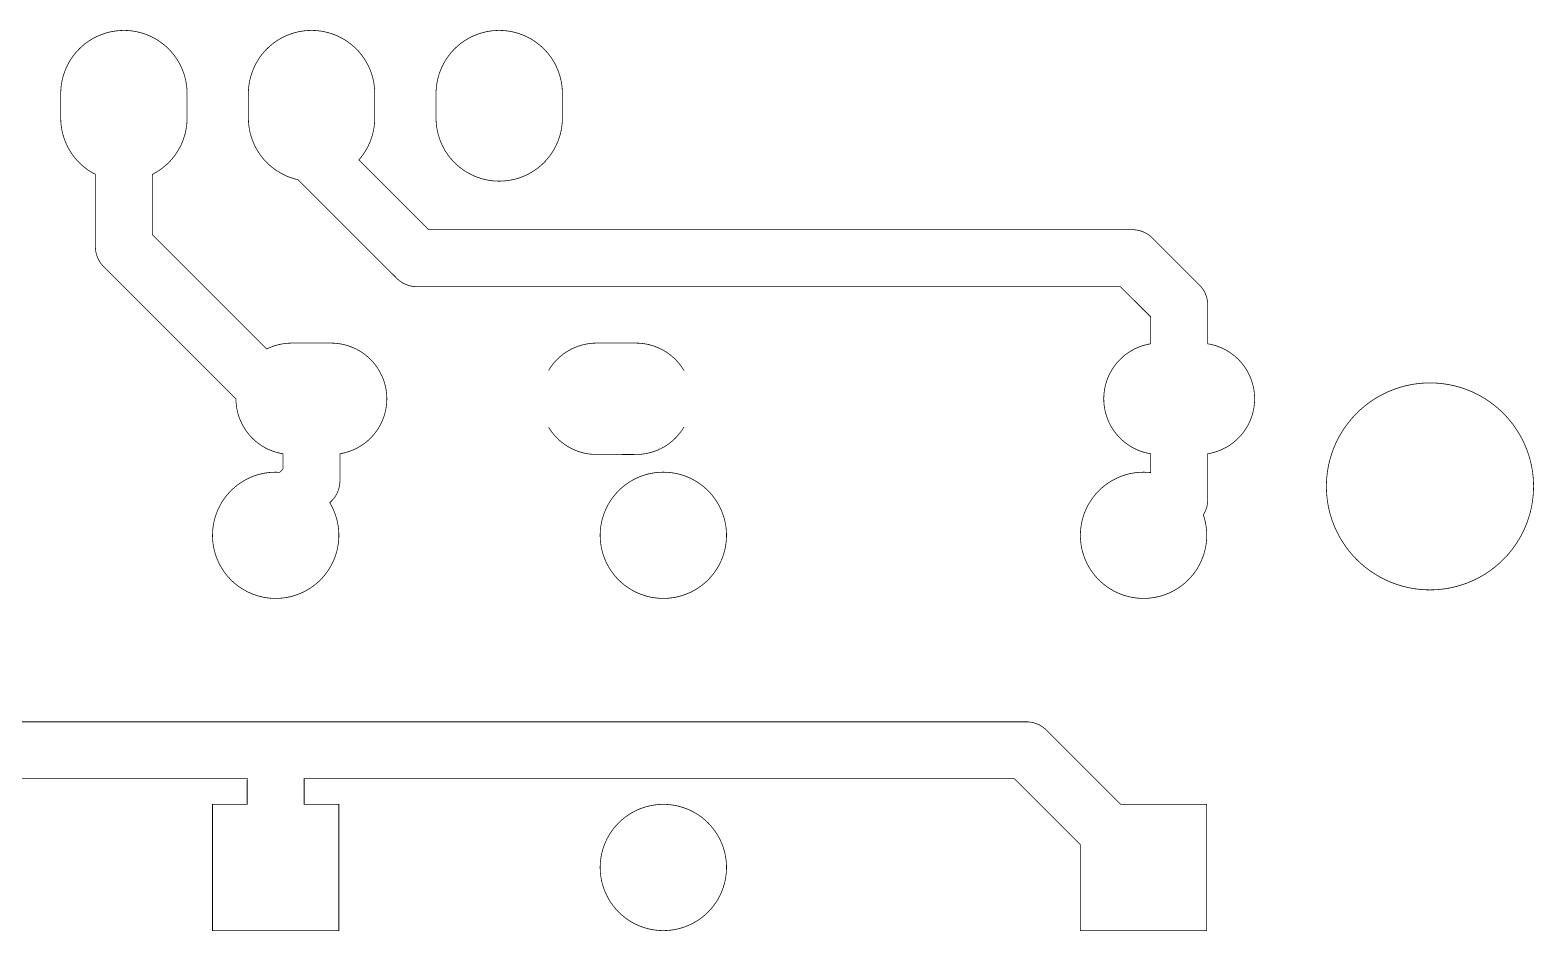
# Model space of a CAD drawing. Extents: x 0.1 to 55.3, y 1.4 to 42.4.
# Drawn here: x 34.93 to 55.28, y 1.36 to 13.57 of the extents above; entities that cross this region are included whole.
import ezdxf

# ---------------------------------------------------------------- set-up
doc = ezdxf.new("R2010")
doc.units = 0
doc.layers.add('Edge_Top', color=20, linetype='CONTINUOUS')

msp = doc.modelspace()

# ---------------------------------------------------------------- linework, layer by layer
at = {"layer": 'Edge_Top', "linetype": 'CONTINUOUS', "const_width": 0.01}
for points in [[(35.3413, 12.7068), (35.3419, 12.7411), (35.3439, 12.7744), (35.3472, 12.8076), (35.3517, 12.8406), (35.3576, 12.8734), (35.3647, 12.906), (35.3731, 12.9382), (35.3827, 12.9701), (35.3936, 13.0017), (35.4057, 13.0327), (35.4189, 13.0633), (35.4334, 13.0933), (35.449, 13.1227), (35.4658, 13.1516), (35.4837, 13.1797), (35.5026, 13.2071), (35.5226, 13.2338), (35.5437, 13.2596), (35.5657, 13.2846), (35.5887, 13.3088), (35.6126, 13.332), (35.6374, 13.3543), (35.663, 13.3756), (35.6895, 13.3958), (35.7167, 13.4151), (35.7447, 13.4332), (35.7733, 13.4503), (35.8026, 13.4662), (35.8325, 13.481), (35.8629, 13.4945), (35.8939, 13.5069), (35.9253, 13.5181), (35.9571, 13.5281), (35.9893, 13.5368), (36.0217, 13.5442), (36.0545, 13.5504), (36.0875, 13.5552), (36.1206, 13.5588), (36.1539, 13.5611), (36.1872, 13.5622), (36.2205, 13.5619), (36.2538, 13.5603), (36.287, 13.5574), (36.3201, 13.5532), (36.353, 13.5477), (36.3856, 13.541), (36.4179, 13.533), (36.45, 13.5237), (36.4816, 13.5132), (36.5128, 13.5015), (36.5435, 13.4885), (36.5737, 13.4744), (36.6033, 13.4591), (36.6323, 13.4427), (36.6606, 13.4251), (36.6883, 13.4065), (36.7152, 13.3867), (36.7412, 13.366), (36.7665, 13.3443), (36.7909, 13.3216), (36.8144, 13.2979), (36.837, 13.2734), (36.8585, 13.248), (36.8791, 13.2217), (36.8986, 13.1947), (36.9171, 13.167), (36.9345, 13.1385), (36.9507, 13.1094), (36.9658, 13.0797), (36.9798, 13.0495), (36.9925, 13.0187), (37.0041, 12.9874), (37.0144, 12.9557), (37.0234, 12.9236), (37.0312, 12.8912), (37.0378, 12.8585), (37.043, 12.8256), (37.047, 12.7925), (37.0497, 12.7593), (37.0511, 12.726), (37.0513, 12.6605), (37.0511, 12.3752), (37.0512, 12.3685), (37.0503, 12.3352), (37.0481, 12.302), (37.0446, 12.2688), (37.0398, 12.2358), (37.0338, 12.2031), (37.0264, 12.1705), (37.0178, 12.1383), (37.0079, 12.1065), (36.9969, 12.0751), (36.9846, 12.0441), (36.971, 12.0136), (36.9564, 11.9837), (36.9405, 11.9544), (36.9236, 11.9257), (36.9055, 11.8977), (36.8863, 11.8704), (36.8661, 11.8439), (36.8449, 11.8182), (36.8227, 11.7933), (36.7996, 11.7693), (36.7755, 11.7463), (36.7505, 11.7242), (36.7247, 11.7031), (36.6981, 11.683), (36.6708, 11.664), (36.6427, 11.646), (36.6139, 11.6292), (36.5821, 11.6122), (36.5823, 11.5412), (36.5823, 10.7932), (38.1293, 9.2462), (38.1618, 9.2615), (38.1925, 9.2743), (38.2238, 9.2858), (38.2556, 9.2958), (38.2878, 9.3045), (38.3204, 9.3117), (38.3532, 9.3175), (38.3862, 9.3218), (38.4194, 9.3246), (38.4527, 9.326), (38.5873, 9.3261), (39.0007, 9.3259), (39.0061, 9.3261), (39.0395, 9.3251), (39.0727, 9.3227), (39.1058, 9.3188), (39.1387, 9.3134), (39.1713, 9.3066), (39.2036, 9.2983), (39.2355, 9.2887), (39.2669, 9.2776), (39.2979, 9.2651), (39.3282, 9.2513), (39.3579, 9.2362), (39.3869, 9.2198), (39.4151, 9.2021), (39.4426, 9.1831), (39.4692, 9.163), (39.4948, 9.1418), (39.5195, 9.1194), (39.5432, 9.0959), (39.5658, 9.0714), (39.5873, 9.046), (39.6077, 9.0196), (39.6269, 8.9924), (39.6449, 8.9643), (39.6616, 8.9354), (39.677, 8.9059), (39.6911, 8.8757), (39.7038, 8.8449), (39.7152, 8.8136), (39.7252, 8.7818), (39.7338, 8.7496), (39.7409, 8.717), (39.7466, 8.6842), (39.7508, 8.6511), (39.7536, 8.6179), (39.7549, 8.5846), (39.7547, 8.5518), (39.7531, 8.5185), (39.75, 8.4854), (39.7455, 8.4523), (39.7395, 8.4196), (39.732, 8.3871), (39.7231, 8.3549), (39.7129, 8.3232), (39.7012, 8.292), (39.6881, 8.2613), (39.6737, 8.2313), (39.658, 8.2019), (39.6411, 8.1732), (39.6228, 8.1453), (39.6034, 8.1182), (39.5827, 8.0921), (39.561, 8.0668), (39.5381, 8.0426), (39.5142, 8.0193), (39.4893, 7.9972), (39.4634, 7.9762), (39.4367, 7.9563), (39.4091, 7.9376), (39.3806, 7.9202), (39.3515, 7.9041), (39.3216, 7.8892), (39.2912, 7.8757), (39.2601, 7.8636), (39.2286, 7.8528), (39.1966, 7.8434), (39.1642, 7.8355), (39.1316, 7.829), (39.1198, 7.827), (39.12, 7.7918), (39.1198, 7.4474), (39.1186, 7.4274), (39.1163, 7.4075), (39.1131, 7.3878), (39.1088, 7.3683), (39.1035, 7.349), (39.0972, 7.33), (39.0899, 7.3114), (39.0817, 7.2931), (39.0726, 7.2753), (39.0625, 7.2581), (39.0516, 7.2413), (39.0398, 7.2252), (39.0272, 7.2096), (39.0138, 7.1948), (38.9955, 7.1768), (38.9975, 7.1783), (38.9829, 7.1637), (38.9987, 7.1365), (39.0143, 7.107), (39.0287, 7.0769), (39.0419, 7.0463), (39.0539, 7.0152), (39.0647, 6.9837), (39.0743, 6.9518), (39.0826, 6.9195), (39.0896, 6.8869), (39.0954, 6.8541), (39.0999, 6.8211), (39.1031, 6.7879), (39.105, 6.7546), (39.1056, 6.7225), (39.105, 6.6892), (39.103, 6.6559), (39.0998, 6.6227), (39.0952, 6.5897), (39.0894, 6.5569), (39.0823, 6.5243), (39.074, 6.4921), (39.0644, 6.4601), (39.0535, 6.4286), (39.0414, 6.3975), (39.0282, 6.367), (39.0137, 6.3369), (38.9981, 6.3075), (38.9814, 6.2787), (38.9635, 6.2505), (38.9446, 6.2231), (38.9246, 6.1964), (38.9036, 6.1705), (38.8816, 6.1455), (38.8586, 6.1214), (38.8347, 6.0981), (38.8099, 6.0758), (38.7843, 6.0545), (38.7579, 6.0342), (38.7306, 6.015), (38.7027, 5.9968), (38.6741, 5.9797), (38.6448, 5.9638), (38.6149, 5.949), (38.5845, 5.9354), (38.5536, 5.923), (38.5222, 5.9118), (38.4904, 5.9018), (38.4582, 5.8931), (38.4257, 5.8856), (38.393, 5.8794), (38.36, 5.8745), (38.3269, 5.8709), (38.2936, 5.8686), (38.2603, 5.8676), (38.227, 5.8678), (38.1937, 5.8694), (38.1605, 5.8723), (38.1274, 5.8764), (38.0945, 5.8819), (38.0619, 5.8886), (38.0295, 5.8966), (37.9975, 5.9058), (37.9658, 5.9163), (37.9346, 5.928), (37.9039, 5.9409), (37.8737, 5.955), (37.8441, 5.9703), (37.8151, 5.9867), (37.7867, 6.0043), (37.7591, 6.0229), (37.7322, 6.0426), (37.7061, 6.0633), (37.6808, 6.085), (37.6564, 6.1077), (37.6329, 6.1314), (37.6103, 6.1559), (37.5887, 6.1813), (37.5681, 6.2075), (37.5486, 6.2345), (37.5301, 6.2622), (37.5127, 6.2906), (37.4964, 6.3197), (37.4813, 6.3494), (37.4673, 6.3797), (37.4546, 6.4105), (37.443, 6.4417), (37.4327, 6.4734), (37.4236, 6.5055), (37.4158, 6.5379), (37.4092, 6.5706), (37.4039, 6.6035), (37.3999, 6.6366), (37.3972, 6.6698), (37.3958, 6.7031), (37.3957, 6.7364), (37.3969, 6.7697), (37.3994, 6.803), (37.4032, 6.8361), (37.4083, 6.869), (37.4146, 6.9018), (37.4222, 6.9342), (37.4311, 6.9663), (37.4412, 6.9981), (37.4526, 7.0294), (37.4652, 7.0603), (37.4789, 7.0907), (37.4939, 7.1205), (37.5099, 7.1496), (37.5272, 7.1782), (37.5455, 7.206), (37.5649, 7.2332), (37.5853, 7.2595), (37.6067, 7.285), (37.6291, 7.3097), (37.6525, 7.3335), (37.6768, 7.3563), (37.7019, 7.3782), (37.7279, 7.3991), (37.7546, 7.419), (37.7822, 7.4378), (37.8104, 7.4555), (37.8393, 7.4721), (37.8688, 7.4875), (37.8989, 7.5018), (37.9296, 7.5149), (37.9607, 7.5269), (37.9923, 7.5375), (38.0242, 7.547), (38.0565, 7.5552), (38.0891, 7.5621), (38.122, 7.5678), (38.155, 7.5721), (38.1882, 7.5752), (38.2215, 7.577), (38.2548, 7.5775), (38.2882, 7.5767), (38.3038, 7.5758), (38.3168, 7.5894), (38.348, 7.6207), (38.348, 7.8272), (38.3263, 7.8308), (38.2937, 7.8378), (38.2615, 7.8462), (38.2296, 7.856), (38.1982, 7.8672), (38.1673, 7.8797), (38.1371, 7.8937), (38.1074, 7.9089), (38.0785, 7.9255), (38.0503, 7.9433), (38.023, 7.9623), (37.9965, 7.9825), (37.9709, 8.0039), (37.9463, 8.0264), (37.9227, 8.0499), (37.9002, 8.0745), (37.8788, 8.1), (37.8585, 8.1265), (37.8394, 8.1538), (37.8216, 8.182), (37.805, 8.2109), (37.7897, 8.2405), (37.7757, 8.2708), (37.7631, 8.3016), (37.7518, 8.333), (37.742, 8.3648), (37.7335, 8.3971), (37.7265, 8.4297), (37.721, 8.4625), (37.7169, 8.4956), (37.7142, 8.5288), (37.7131, 8.5621), (37.713, 8.5711), (37.7021, 8.5817), (35.9141, 10.37), (35.9008, 10.385), (35.8883, 10.4006), (35.8767, 10.4169), (35.8659, 10.4337), (35.856, 10.4511), (35.847, 10.469), (35.839, 10.4873), (35.8319, 10.506), (35.8258, 10.525), (35.8207, 10.5443), (35.8166, 10.5639), (35.8135, 10.5837), (35.8114, 10.6036), (35.8104, 10.6235), (35.8106, 10.6492), (35.8103, 10.6467), (35.8103, 11.6123), (35.7839, 11.6262), (35.755, 11.6429), (35.7268, 11.6606), (35.6993, 11.6795), (35.6726, 11.6993), (35.6466, 11.7203), (35.6215, 11.7422), (35.5973, 11.7651), (35.574, 11.7889), (35.5516, 11.8136), (35.5302, 11.8391), (35.5098, 11.8655), (35.4905, 11.8927), (35.4722, 11.9205), (35.455, 11.9491), (35.439, 11.9783), (35.4241, 12.0081), (35.4104, 12.0385), (35.3978, 12.0694), (35.3865, 12.1008), (35.3764, 12.1325), (35.3676, 12.1647), (35.36, 12.1971), (35.3537, 12.2298), (35.3487, 12.2628), (35.345, 12.2959), (35.3425, 12.3292), (35.3414, 12.3625), (35.3413, 12.6952), (35.3415, 12.7072), (35.3413, 12.7068)], [(37.8813, 12.7068), (37.8819, 12.7411), (37.8839, 12.7744), (37.8872, 12.8076), (37.8917, 12.8406), (37.8976, 12.8734), (37.9047, 12.906), (37.9131, 12.9382), (37.9227, 12.9701), (37.9336, 13.0017), (37.9457, 13.0327), (37.9589, 13.0633), (37.9734, 13.0933), (37.989, 13.1227), (38.0058, 13.1516), (38.0237, 13.1797), (38.0426, 13.2071), (38.0626, 13.2338), (38.0837, 13.2596), (38.1057, 13.2846), (38.1287, 13.3088), (38.1526, 13.332), (38.1774, 13.3543), (38.203, 13.3756), (38.2295, 13.3958), (38.2567, 13.4151), (38.2847, 13.4332), (38.3133, 13.4503), (38.3426, 13.4662), (38.3725, 13.481), (38.4029, 13.4945), (38.4339, 13.5069), (38.4653, 13.5181), (38.4971, 13.5281), (38.5293, 13.5368), (38.5617, 13.5442), (38.5945, 13.5504), (38.6275, 13.5552), (38.6606, 13.5588), (38.6939, 13.5611), (38.7272, 13.5622), (38.7605, 13.5619), (38.7938, 13.5603), (38.827, 13.5574), (38.8601, 13.5532), (38.893, 13.5477), (38.9256, 13.541), (38.9579, 13.533), (38.99, 13.5237), (39.0216, 13.5132), (39.0528, 13.5015), (39.0835, 13.4885), (39.1137, 13.4744), (39.1433, 13.4591), (39.1723, 13.4427), (39.2006, 13.4251), (39.2283, 13.4065), (39.2552, 13.3867), (39.2812, 13.366), (39.3065, 13.3443), (39.3309, 13.3216), (39.3544, 13.2979), (39.377, 13.2734), (39.3985, 13.248), (39.4191, 13.2217), (39.4386, 13.1947), (39.4571, 13.167), (39.4745, 13.1385), (39.4907, 13.1094), (39.5058, 13.0797), (39.5198, 13.0495), (39.5325, 13.0187), (39.5441, 12.9874), (39.5544, 12.9557), (39.5634, 12.9236), (39.5712, 12.8912), (39.5778, 12.8585), (39.583, 12.8256), (39.587, 12.7925), (39.5897, 12.7593), (39.5911, 12.726), (39.5913, 12.6605), (39.5911, 12.3752), (39.5912, 12.3685), (39.5903, 12.3352), (39.5881, 12.302), (39.5846, 12.2688), (39.5798, 12.2358), (39.5738, 12.2031), (39.5664, 12.1705), (39.5578, 12.1383), (39.5479, 12.1065), (39.5369, 12.0751), (39.5246, 12.0441), (39.511, 12.0136), (39.4964, 11.9837), (39.4805, 11.9544), (39.4636, 11.9257), (39.4455, 11.8977), (39.4263, 11.8704), (39.4061, 11.8439), (39.3849, 11.8182), (39.3763, 11.8083), (39.3769, 11.8082), (40.3226, 10.8626), (49.8587, 10.8624), (49.8786, 10.8612), (49.8985, 10.859), (49.9182, 10.8557), (49.9378, 10.8514), (49.957, 10.8461), (49.976, 10.8398), (49.9947, 10.8326), (50.0129, 10.8244), (50.0307, 10.8152), (50.048, 10.8052), (50.0647, 10.7942), (50.0809, 10.7824), (50.0964, 10.7698), (50.1112, 10.7564), (50.1292, 10.7382), (50.1277, 10.7401), (50.7625, 10.1051), (50.7757, 10.0901), (50.7882, 10.0744), (50.7998, 10.0582), (50.8106, 10.0413), (50.8205, 10.024), (50.8295, 10.0061), (50.8376, 9.9878), (50.8446, 9.9691), (50.8507, 9.9501), (50.8559, 9.9307), (50.86, 9.9112), (50.8631, 9.8914), (50.8651, 9.8715), (50.8661, 9.8515), (50.8659, 9.8259), (50.8663, 9.8284), (50.8663, 9.3165), (50.8915, 9.3122), (50.9241, 9.305), (50.9563, 9.2965), (50.9881, 9.2866), (51.0194, 9.2752), (51.0502, 9.2625), (51.0805, 9.2484), (51.11, 9.233), (51.1389, 9.2163), (51.167, 9.1984), (51.1942, 9.1792), (51.2206, 9.1589), (51.2461, 9.1374), (51.2706, 9.1148), (51.2941, 9.0911), (51.3165, 9.0664), (51.3378, 9.0408), (51.3579, 9.0142), (51.3769, 8.9868), (51.3946, 8.9586), (51.411, 8.9296), (51.4262, 8.8999), (51.44, 8.8696), (51.4525, 8.8387), (51.4636, 8.8072), (51.4733, 8.7754), (51.4816, 8.7431), (51.4884, 8.7104), (51.4938, 8.6776), (51.4978, 8.6445), (51.5002, 8.6112), (51.5012, 8.5779), (51.5008, 8.5452), (51.4989, 8.5119), (51.4955, 8.4787), (51.4907, 8.4458), (51.4844, 8.413), (51.4766, 8.3806), (51.4675, 8.3486), (51.4569, 8.317), (51.4449, 8.2858), (51.4316, 8.2553), (51.417, 8.2253), (51.401, 8.1961), (51.3838, 8.1676), (51.3653, 8.1398), (51.3456, 8.1129), (51.3248, 8.0869), (51.3028, 8.0619), (51.2797, 8.0378), (51.2556, 8.0148), (51.2305, 7.9929), (51.2044, 7.9721), (51.1775, 7.9525), (51.1497, 7.9341), (51.1211, 7.9169), (51.0918, 7.901), (51.0619, 7.8864), (51.0313, 7.8732), (51.0001, 7.8613), (50.9685, 7.8508), (50.9364, 7.8417), (50.904, 7.8341), (50.8712, 7.8278), (50.8661, 7.827), (50.8663, 7.7918), (50.866, 7.1917), (50.8648, 7.1717), (50.8626, 7.1518), (50.8593, 7.1321), (50.855, 7.1126), (50.8497, 7.0933), (50.8435, 7.0743), (50.8362, 7.0557), (50.828, 7.0374), (50.8189, 7.0196), (50.8067, 6.999), (50.8139, 6.9774), (50.8232, 6.9454), (50.8313, 6.913), (50.8381, 6.8804), (50.8436, 6.8475), (50.8478, 6.8144), (50.8507, 6.7812), (50.8524, 6.748), (50.8527, 6.7158), (50.8518, 6.6825), (50.8496, 6.6493), (50.8461, 6.6161), (50.8413, 6.5831), (50.8353, 6.5504), (50.8279, 6.5178), (50.8193, 6.4856), (50.8094, 6.4538), (50.7984, 6.4224), (50.7861, 6.3914), (50.7725, 6.3609), (50.7579, 6.331), (50.742, 6.3017), (50.7251, 6.273), (50.707, 6.245), (50.6878, 6.2177), (50.6676, 6.1912), (50.6464, 6.1655), (50.6242, 6.1406), (50.6011, 6.1166), (50.577, 6.0936), (50.552, 6.0715), (50.5262, 6.0504), (50.4996, 6.0303), (50.4723, 6.0113), (50.4442, 5.9933), (50.4154, 5.9765), (50.386, 5.9607), (50.3561, 5.9462), (50.3255, 5.9328), (50.2945, 5.9206), (50.263, 5.9097), (50.2311, 5.9), (50.1989, 5.8915), (50.1664, 5.8843), (50.1336, 5.8784), (50.1005, 5.8737), (50.0674, 5.8703), (50.0341, 5.8683), (50.0008, 5.8675), (49.9675, 5.868), (49.9342, 5.8699), (49.901, 5.873), (49.868, 5.8774), (49.8351, 5.8831), (49.8025, 5.8901), (49.7702, 5.8983), (49.7383, 5.9078), (49.7067, 5.9186), (49.6756, 5.9305), (49.645, 5.9437), (49.6149, 5.958), (49.5854, 5.9735), (49.5565, 5.9902), (49.5283, 6.0079), (49.5008, 6.0268), (49.4741, 6.0466), (49.4481, 6.0676), (49.423, 6.0895), (49.3988, 6.1124), (49.3755, 6.1362), (49.3531, 6.1609), (49.3317, 6.1864), (49.3113, 6.2128), (49.292, 6.24), (49.2737, 6.2678), (49.2565, 6.2964), (49.2405, 6.3256), (49.2256, 6.3554), (49.2119, 6.3858), (49.1993, 6.4167), (49.188, 6.4481), (49.1779, 6.4798), (49.1691, 6.512), (49.1615, 6.5444), (49.1552, 6.5771), (49.1502, 6.6101), (49.1465, 6.6432), (49.144, 6.6765), (49.1429, 6.7098), (49.143, 6.7431), (49.1445, 6.7764), (49.1472, 6.8096), (49.1513, 6.8427), (49.1566, 6.8756), (49.1632, 6.9083), (49.1711, 6.9407), (49.1802, 6.9727), (49.1906, 7.0044), (49.2022, 7.0356), (49.215, 7.0664), (49.229, 7.0967), (49.2442, 7.1263), (49.2605, 7.1554), (49.2779, 7.1838), (49.2964, 7.2115), (49.316, 7.2385), (49.3366, 7.2647), (49.3583, 7.29), (49.3809, 7.3145), (49.4044, 7.3381), (49.4289, 7.3608), (49.4542, 7.3825), (49.4803, 7.4031), (49.5072, 7.4228), (49.5349, 7.4414), (49.5633, 7.4589), (49.5923, 7.4753), (49.622, 7.4905), (49.6522, 7.5045), (49.6829, 7.5174), (49.7142, 7.5291), (49.7458, 7.5395), (49.7778, 7.5487), (49.8102, 7.5567), (49.8429, 7.5634), (49.8758, 7.5687), (49.9088, 7.5729), (49.942, 7.5757), (49.9753, 7.5772), (50.0087, 7.5774), (50.042, 7.5764), (50.0752, 7.574), (50.0945, 7.572), (50.0943, 7.605), (50.0943, 7.8269), (50.0595, 7.8334), (50.027, 7.841), (49.9949, 7.8499), (49.9633, 7.8603), (49.9321, 7.872), (49.9014, 7.8851), (49.8714, 7.8996), (49.842, 7.9154), (49.8134, 7.9324), (49.7855, 7.9507), (49.7585, 7.9703), (49.7324, 7.9909), (49.7072, 8.0128), (49.683, 8.0357), (49.6598, 8.0596), (49.6377, 8.0846), (49.6168, 8.1105), (49.597, 8.1373), (49.5784, 8.165), (49.561, 8.1935), (49.545, 8.2227), (49.5302, 8.2525), (49.5167, 8.283), (49.5047, 8.3141), (49.494, 8.3457), (49.4847, 8.3777), (49.4768, 8.4101), (49.4704, 8.4428), (49.4654, 8.4757), (49.4619, 8.5089), (49.4599, 8.5421), (49.4593, 8.5755), (49.4602, 8.6088), (49.4625, 8.642), (49.4664, 8.6751), (49.4717, 8.708), (49.4784, 8.7407), (49.4866, 8.773), (49.4962, 8.8049), (49.5072, 8.8364), (49.5196, 8.8673), (49.5333, 8.8977), (49.5483, 8.9274), (49.5647, 8.9565), (49.5823, 8.9848), (49.6012, 9.0122), (49.6212, 9.0389), (49.6425, 9.0646), (49.6648, 9.0893), (49.6882, 9.1131), (49.7126, 9.1357), (49.738, 9.1573), (49.7643, 9.1778), (49.7915, 9.197), (49.8196, 9.2151), (49.8484, 9.2318), (49.8779, 9.2473), (49.908, 9.2615), (49.9388, 9.2743), (49.9701, 9.2858), (50.0019, 9.2958), (50.0341, 9.3045), (50.0666, 9.3117), (50.0947, 9.3167), (50.0943, 9.3183), (50.0942, 9.6819), (49.6853, 10.0906), (40.1493, 10.0909), (40.1293, 10.0921), (40.1094, 10.0943), (40.0897, 10.0976), (40.0702, 10.1019), (40.0509, 10.1072), (40.0319, 10.1134), (40.0133, 10.1207), (39.995, 10.1289), (39.9772, 10.138), (39.96, 10.1481), (39.9432, 10.159), (39.9271, 10.1708), (39.9115, 10.1834), (39.8967, 10.1968), (39.8787, 10.2151), (39.8802, 10.2131), (38.5534, 11.54), (38.5216, 11.5476), (38.4895, 11.5566), (38.4578, 11.5668), (38.4265, 11.5783), (38.3957, 11.591), (38.3654, 11.6048), (38.3356, 11.6199), (38.3065, 11.6361), (38.278, 11.6534), (38.2502, 11.6718), (38.2232, 11.6913), (38.1969, 11.7118), (38.1715, 11.7333), (38.1469, 11.7558), (38.1232, 11.7793), (38.1004, 11.8036), (38.0786, 11.8288), (38.0578, 11.8549), (38.0381, 11.8817), (38.0194, 11.9093), (38.0017, 11.9376), (37.9852, 11.9666), (37.9699, 11.9961), (37.9557, 12.0263), (37.9427, 12.057), (37.9309, 12.0882), (37.9203, 12.1198), (37.911, 12.1518), (37.9029, 12.1841), (37.8961, 12.2167), (37.8905, 12.2496), (37.8863, 12.2827), (37.8833, 12.3159), (37.8817, 12.3491), (37.8813, 12.3819), (37.8815, 12.7072), (37.8813, 12.7068)], [(40.4213, 12.7068), (40.4219, 12.7411), (40.4239, 12.7744), (40.4272, 12.8076), (40.4317, 12.8406), (40.4376, 12.8734), (40.4447, 12.906), (40.4531, 12.9382), (40.4627, 12.9701), (40.4736, 13.0017), (40.4857, 13.0327), (40.4989, 13.0633), (40.5134, 13.0933), (40.529, 13.1227), (40.5458, 13.1516), (40.5637, 13.1797), (40.5826, 13.2071), (40.6026, 13.2338), (40.6237, 13.2596), (40.6457, 13.2846), (40.6687, 13.3088), (40.6926, 13.332), (40.7174, 13.3543), (40.743, 13.3756), (40.7695, 13.3958), (40.7967, 13.4151), (40.8247, 13.4332), (40.8533, 13.4503), (40.8826, 13.4662), (40.9125, 13.481), (40.9429, 13.4945), (40.9739, 13.5069), (41.0053, 13.5181), (41.0371, 13.5281), (41.0693, 13.5368), (41.1017, 13.5442), (41.1345, 13.5504), (41.1675, 13.5552), (41.2006, 13.5588), (41.2339, 13.5611), (41.2672, 13.5622), (41.3005, 13.5619), (41.3338, 13.5603), (41.367, 13.5574), (41.4001, 13.5532), (41.433, 13.5477), (41.4656, 13.541), (41.4979, 13.533), (41.53, 13.5237), (41.5616, 13.5132), (41.5928, 13.5015), (41.6235, 13.4885), (41.6537, 13.4744), (41.6833, 13.4591), (41.7123, 13.4427), (41.7406, 13.4251), (41.7683, 13.4065), (41.7952, 13.3867), (41.8212, 13.366), (41.8465, 13.3443), (41.8709, 13.3216), (41.8944, 13.2979), (41.917, 13.2734), (41.9385, 13.248), (41.9591, 13.2217), (41.9786, 13.1947), (41.9971, 13.167), (42.0145, 13.1385), (42.0307, 13.1094), (42.0458, 13.0797), (42.0598, 13.0495), (42.0725, 13.0187), (42.0841, 12.9874), (42.0944, 12.9557), (42.1034, 12.9236), (42.1112, 12.8912), (42.1178, 12.8585), (42.123, 12.8256), (42.127, 12.7925), (42.1297, 12.7593), (42.1311, 12.726), (42.1313, 12.6605), (42.1311, 12.3752), (42.1312, 12.3685), (42.1303, 12.3352), (42.1281, 12.302), (42.1246, 12.2688), (42.1198, 12.2358), (42.1138, 12.2031), (42.1064, 12.1705), (42.0978, 12.1383), (42.0879, 12.1065), (42.0769, 12.0751), (42.0646, 12.0441), (42.051, 12.0136), (42.0364, 11.9837), (42.0205, 11.9544), (42.0036, 11.9257), (41.9855, 11.8977), (41.9663, 11.8704), (41.9461, 11.8439), (41.9249, 11.8182), (41.9027, 11.7933), (41.8796, 11.7693), (41.8555, 11.7463), (41.8305, 11.7242), (41.8047, 11.7031), (41.7781, 11.683), (41.7508, 11.664), (41.7227, 11.646), (41.6939, 11.6292), (41.6645, 11.6134), (41.6346, 11.5989), (41.604, 11.5855), (41.573, 11.5733), (41.5415, 11.5624), (41.5096, 11.5527), (41.4774, 11.5442), (41.4449, 11.537), (41.4121, 11.5311), (41.379, 11.5264), (41.3459, 11.523), (41.3126, 11.521), (41.2793, 11.5202), (41.246, 11.5207), (41.2127, 11.5226), (41.1795, 11.5257), (41.1465, 11.5301), (41.1136, 11.5358), (41.081, 11.5428), (41.0487, 11.551), (41.0168, 11.5605), (40.9852, 11.5713), (40.9541, 11.5832), (40.9235, 11.5964), (40.8934, 11.6107), (40.8639, 11.6262), (40.835, 11.6429), (40.8068, 11.6606), (40.7793, 11.6795), (40.7526, 11.6993), (40.7266, 11.7203), (40.7015, 11.7422), (40.6773, 11.7651), (40.654, 11.7889), (40.6316, 11.8136), (40.6102, 11.8391), (40.5898, 11.8655), (40.5705, 11.8927), (40.5522, 11.9205), (40.535, 11.9491), (40.519, 11.9783), (40.5041, 12.0081), (40.4904, 12.0385), (40.4778, 12.0694), (40.4665, 12.1008), (40.4564, 12.1325), (40.4476, 12.1647), (40.44, 12.1971), (40.4337, 12.2298), (40.4287, 12.2628), (40.425, 12.2959), (40.4225, 12.3292), (40.4214, 12.3625), (40.4213, 12.6952), (40.4215, 12.7072), (40.4213, 12.7068)], [(49.8294, 10.8623), (49.8492, 10.8626), (49.8692, 10.8619), (49.8891, 10.8601), (49.9089, 10.8574), (49.9285, 10.8536), (49.9479, 10.8487), (49.9671, 10.8429), (49.9859, 10.8361), (50.0043, 10.8284), (50.0223, 10.8197), (50.0398, 10.81), (50.0568, 10.7995), (50.0733, 10.7881), (50.0891, 10.7759), (50.1043, 10.7629), (50.123, 10.7449), (50.1277, 10.7401)], [(35.9348, 10.3494), (35.9206, 10.3632), (35.907, 10.3778), (35.8941, 10.3931), (35.8821, 10.4091), (35.8709, 10.4257), (35.8606, 10.4428), (35.8512, 10.4604), (35.8427, 10.4785), (35.8351, 10.4971), (35.8286, 10.5159), (35.823, 10.5351), (35.8184, 10.5546), (35.8148, 10.5743), (35.8123, 10.5941), (35.8108, 10.6141), (35.8103, 10.64), (35.8103, 10.6467)], [(40.1785, 10.091), (40.1588, 10.0907), (40.1388, 10.0914), (40.1189, 10.0931), (40.099, 10.0959), (40.0794, 10.0997), (40.06, 10.1045), (40.0409, 10.1103), (40.0221, 10.1171), (40.0036, 10.1249), (39.9856, 10.1336), (39.9681, 10.1432), (39.9511, 10.1537), (39.9347, 10.1651), (39.9188, 10.1773), (39.9037, 10.1904), (39.8849, 10.2084), (39.8802, 10.2131)], [(50.7417, 10.1257), (50.7559, 10.1119), (50.7695, 10.0973), (50.7824, 10.0819), (50.7944, 10.066), (50.8056, 10.0494), (50.8159, 10.0323), (50.8254, 10.0146), (50.8339, 9.9965), (50.8414, 9.978), (50.848, 9.9591), (50.8536, 9.9399), (50.8581, 9.9205), (50.8617, 9.9008), (50.8643, 9.881), (50.8658, 9.861), (50.8663, 9.835), (50.8663, 9.8284)], [(41.9447, 8.9565), (41.9623, 8.9848), (41.9812, 9.0122), (42.0012, 9.0389), (42.0225, 9.0646), (42.0448, 9.0893), (42.0682, 9.1131), (42.0926, 9.1357), (42.118, 9.1573), (42.1443, 9.1778), (42.1715, 9.197), (42.1996, 9.2151), (42.2284, 9.2318), (42.2579, 9.2473), (42.288, 9.2615), (42.3188, 9.2743), (42.3501, 9.2858), (42.3819, 9.2958), (42.4141, 9.3045), (42.4466, 9.3117), (42.4795, 9.3175), (42.5125, 9.3218), (42.5457, 9.3246), (42.579, 9.326), (42.7136, 9.3261), (43.127, 9.3259), (43.1324, 9.3261), (43.1657, 9.3251), (43.199, 9.3227), (43.2321, 9.3188), (43.265, 9.3134), (43.2976, 9.3066), (43.3299, 9.2983), (43.3618, 9.2887), (43.3932, 9.2776), (43.4241, 9.2651), (43.4545, 9.2513), (43.4842, 9.2362), (43.5132, 9.2198), (43.5414, 9.2021), (43.5689, 9.1831), (43.5954, 9.163), (43.6211, 9.1418), (43.6458, 9.1194), (43.6695, 9.0959), (43.6921, 9.0714), (43.7136, 9.046), (43.734, 9.0196), (43.7532, 8.9924), (43.7711, 8.9643), (43.7779, 8.953)], [(55.2766, 7.3783), (55.2756, 7.3317), (55.2731, 7.2851), (55.269, 7.2386), (55.2633, 7.1923), (55.2561, 7.1462), (55.2474, 7.1003), (55.2372, 7.0548), (55.2254, 7.0096), (55.2122, 6.9649), (55.1975, 6.9206), (55.1813, 6.8768), (55.1637, 6.8336), (55.1446, 6.791), (55.1241, 6.7491), (55.1023, 6.7079), (55.0791, 6.6674), (55.0545, 6.6277), (55.0287, 6.5889), (55.0015, 6.5509), (54.9731, 6.5139), (54.9435, 6.4778), (54.9128, 6.4427), (54.8808, 6.4087), (54.8478, 6.3757), (54.8136, 6.3439), (54.7785, 6.3132), (54.7423, 6.2838), (54.7052, 6.2555), (54.6671, 6.2285), (54.6282, 6.2027), (54.5884, 6.1783), (54.5479, 6.1552), (54.5066, 6.1335), (54.4646, 6.1132), (54.4219, 6.0942), (54.3787, 6.0767), (54.3349, 6.0607), (54.2905, 6.0461), (54.2457, 6.033), (54.2005, 6.0214), (54.155, 6.0113), (54.1091, 6.0027), (54.063, 5.9957), (54.0166, 5.9902), (53.9701, 5.9863), (53.9235, 5.9839), (53.8769, 5.983), (53.8302, 5.9837), (53.7836, 5.986), (53.7371, 5.9898), (53.6908, 5.9951), (53.6446, 6.002), (53.5987, 6.0104), (53.5531, 6.0204), (53.5079, 6.0318), (53.463, 6.0448), (53.4187, 6.0592), (53.3748, 6.0751), (53.3315, 6.0925), (53.2888, 6.1113), (53.2467, 6.1315), (53.2053, 6.1531), (53.1647, 6.176), (53.1249, 6.2003), (53.0859, 6.2259), (53.0477, 6.2528), (53.0105, 6.281), (52.9742, 6.3103), (52.939, 6.3409), (52.9047, 6.3726), (52.8716, 6.4055), (52.8395, 6.4394), (52.8087, 6.4743), (52.7789, 6.5103), (52.7504, 6.5473), (52.7232, 6.5852), (52.6972, 6.6239), (52.6725, 6.6635), (52.6492, 6.7039), (52.6272, 6.7451), (52.6066, 6.787), (52.5874, 6.8295), (52.5696, 6.8726), (52.5533, 6.9164), (52.5384, 6.9606), (52.525, 7.0053), (52.5131, 7.0504), (52.5028, 7.0959), (52.4939, 7.1417), (52.4866, 7.1878), (52.4808, 7.2341), (52.4765, 7.2806), (52.4738, 7.3272), (52.4727, 7.3738), (52.4731, 7.4205), (52.475, 7.4671), (52.4785, 7.5136), (52.4836, 7.56), (52.4902, 7.6062), (52.4983, 7.6522), (52.508, 7.6978), (52.5191, 7.7431), (52.5318, 7.7881), (52.546, 7.8325), (52.5616, 7.8765), (52.5787, 7.9199), (52.5972, 7.9627), (52.6171, 8.0049), (52.6385, 8.0464), (52.6612, 8.0872), (52.6852, 8.1272), (52.7106, 8.1664), (52.7372, 8.2047), (52.7651, 8.2421), (52.7943, 8.2785), (52.8246, 8.314), (52.8561, 8.3484), (52.8887, 8.3818), (52.9224, 8.414), (52.9572, 8.4452), (52.993, 8.4751), (53.0298, 8.5038), (53.0675, 8.5313), (53.1061, 8.5576), (53.1455, 8.5825), (53.1858, 8.6061), (53.2268, 8.6283), (53.2685, 8.6492), (53.3109, 8.6687), (53.354, 8.6867), (53.3976, 8.7033), (53.4417, 8.7185), (53.4863, 8.7322), (53.5314, 8.7443), (53.5768, 8.755), (53.6226, 8.7642), (53.6686, 8.7718), (53.7149, 8.7779), (53.7613, 8.7824), (53.8079, 8.7854), (53.8545, 8.7869), (53.9012, 8.7867), (53.9478, 8.7851), (53.9944, 8.7819), (54.0408, 8.7771), (54.087, 8.7708), (54.133, 8.763), (54.1788, 8.7536), (54.2241, 8.7427), (54.2691, 8.7304), (54.3137, 8.7165), (54.3578, 8.7011), (54.4013, 8.6843), (54.4442, 8.6661), (54.4866, 8.6464), (54.5282, 8.6253), (54.5691, 8.6029), (54.6093, 8.5791), (54.6486, 8.554), (54.6871, 8.5276), (54.7246, 8.4999), (54.7613, 8.471), (54.7969, 8.4409), (54.8316, 8.4096), (54.8651, 8.3772), (54.8976, 8.3437), (54.9289, 8.3091), (54.9591, 8.2735), (54.9881, 8.237), (55.0158, 8.1994), (55.0423, 8.161), (55.0675, 8.1217), (55.0913, 8.0816), (55.1138, 8.0407), (55.135, 7.9991), (55.1547, 7.9568), (55.173, 7.9139), (55.1899, 7.8704), (55.2053, 7.8264), (55.2193, 7.7819), (55.2318, 7.7369), (55.2427, 7.6915), (55.2522, 7.6458), (55.2601, 7.5998), (55.2665, 7.5536), (55.2713, 7.5072), (55.2746, 7.4607), (55.2763, 7.414), (55.2766, 7.3783)], [(55.2766, 7.3783), (55.2756, 7.3317), (55.2731, 7.2851), (55.269, 7.2386), (55.2633, 7.1923), (55.2561, 7.1462), (55.2474, 7.1003), (55.2372, 7.0548), (55.2254, 7.0096), (55.2122, 6.9649), (55.1975, 6.9206), (55.1813, 6.8768), (55.1637, 6.8336), (55.1446, 6.791), (55.1241, 6.7491), (55.1023, 6.7079), (55.0791, 6.6674), (55.0545, 6.6277), (55.0287, 6.5889), (55.0015, 6.5509), (54.9731, 6.5139), (54.9435, 6.4778), (54.9128, 6.4427), (54.8808, 6.4087), (54.8478, 6.3757), (54.8136, 6.3439), (54.7785, 6.3132), (54.7423, 6.2838), (54.7052, 6.2555), (54.6671, 6.2285), (54.6282, 6.2027), (54.5884, 6.1783), (54.5479, 6.1552), (54.5066, 6.1335), (54.4646, 6.1132), (54.4219, 6.0942), (54.3787, 6.0767), (54.3349, 6.0607), (54.2905, 6.0461), (54.2457, 6.033), (54.2005, 6.0214), (54.155, 6.0113), (54.1091, 6.0027), (54.063, 5.9957), (54.0166, 5.9902), (53.9701, 5.9863), (53.9235, 5.9839), (53.8769, 5.983), (53.8302, 5.9837), (53.7836, 5.986), (53.7371, 5.9898), (53.6908, 5.9951), (53.6446, 6.002), (53.5987, 6.0104), (53.5531, 6.0204), (53.5079, 6.0318), (53.463, 6.0448), (53.4187, 6.0592), (53.3748, 6.0751), (53.3315, 6.0925), (53.2888, 6.1113), (53.2467, 6.1315), (53.2053, 6.1531), (53.1647, 6.176), (53.1249, 6.2003), (53.0859, 6.2259), (53.0477, 6.2528), (53.0105, 6.281), (52.9742, 6.3103), (52.939, 6.3409), (52.9047, 6.3726), (52.8716, 6.4055), (52.8395, 6.4394), (52.8087, 6.4743), (52.7789, 6.5103), (52.7504, 6.5473), (52.7232, 6.5852), (52.6972, 6.6239), (52.6725, 6.6635), (52.6492, 6.7039), (52.6272, 6.7451), (52.6066, 6.787), (52.5874, 6.8295), (52.5696, 6.8726), (52.5533, 6.9164), (52.5384, 6.9606), (52.525, 7.0053), (52.5131, 7.0504), (52.5028, 7.0959), (52.4939, 7.1417), (52.4866, 7.1878), (52.4808, 7.2341), (52.4765, 7.2806), (52.4738, 7.3272), (52.4727, 7.3738), (52.4731, 7.4205), (52.475, 7.4671), (52.4785, 7.5136), (52.4836, 7.56), (52.4902, 7.6062), (52.4983, 7.6522), (52.508, 7.6978), (52.5191, 7.7431), (52.5318, 7.7881), (52.546, 7.8325), (52.5616, 7.8765), (52.5787, 7.9199), (52.5972, 7.9627), (52.6171, 8.0049), (52.6385, 8.0464), (52.6612, 8.0872), (52.6852, 8.1272), (52.7106, 8.1664), (52.7372, 8.2047), (52.7651, 8.2421), (52.7943, 8.2785), (52.8246, 8.314), (52.8561, 8.3484), (52.8887, 8.3818), (52.9224, 8.414), (52.9572, 8.4452), (52.993, 8.4751), (53.0298, 8.5038), (53.0675, 8.5313), (53.1061, 8.5576), (53.1455, 8.5825), (53.1858, 8.6061), (53.2268, 8.6283), (53.2685, 8.6492), (53.3109, 8.6687), (53.354, 8.6867), (53.3976, 8.7033), (53.4417, 8.7185), (53.4863, 8.7322), (53.5314, 8.7443), (53.5768, 8.755), (53.6226, 8.7642), (53.6686, 8.7718), (53.7149, 8.7779), (53.7613, 8.7824), (53.8079, 8.7854), (53.8545, 8.7869), (53.9012, 8.7867), (53.9478, 8.7851), (53.9944, 8.7819), (54.0408, 8.7771), (54.087, 8.7708), (54.133, 8.763), (54.1788, 8.7536), (54.2241, 8.7427), (54.2691, 8.7304), (54.3137, 8.7165), (54.3578, 8.7011), (54.4013, 8.6843), (54.4442, 8.6661), (54.4866, 8.6464), (54.5282, 8.6253), (54.5691, 8.6029), (54.6093, 8.5791), (54.6486, 8.554), (54.6871, 8.5276), (54.7246, 8.4999), (54.7613, 8.471), (54.7969, 8.4409), (54.8316, 8.4096), (54.8651, 8.3772), (54.8976, 8.3437), (54.9289, 8.3091), (54.9591, 8.2735), (54.9881, 8.237), (55.0158, 8.1994), (55.0423, 8.161), (55.0675, 8.1217), (55.0913, 8.0816), (55.1138, 8.0407), (55.135, 7.9991), (55.1547, 7.9568), (55.173, 7.9139), (55.1899, 7.8704), (55.2053, 7.8264), (55.2193, 7.7819), (55.2318, 7.7369), (55.2427, 7.6915), (55.2522, 7.6458), (55.2601, 7.5998), (55.2665, 7.5536), (55.2713, 7.5072), (55.2746, 7.4607), (55.2763, 7.414), (55.2766, 7.3783)], [(43.7777, 8.1903), (43.7602, 8.1619), (43.7415, 8.1344), (43.7215, 8.1077), (43.7004, 8.0818), (43.6782, 8.057), (43.655, 8.0331), (43.6306, 8.0103), (43.6053, 7.9886), (43.5791, 7.9681), (43.552, 7.9487), (43.5241, 7.9305), (43.4953, 7.9136), (43.4659, 7.898), (43.4358, 7.8837), (43.4051, 7.8707), (43.3738, 7.8591), (43.3421, 7.8489), (43.31, 7.8401), (43.2775, 7.8327), (43.2447, 7.8268), (43.2116, 7.8223), (43.1784, 7.8193), (43.1451, 7.8178), (43.0936, 7.8175), (42.5936, 7.8177), (42.5918, 7.8175), (42.5584, 7.8184), (42.5252, 7.8206), (42.4921, 7.8244), (42.4591, 7.8296), (42.4265, 7.8363), (42.3942, 7.8444), (42.3622, 7.8539), (42.3307, 7.8648), (42.2997, 7.8771), (42.2693, 7.8908), (42.2396, 7.9058), (42.2105, 7.922), (42.1822, 7.9396), (42.1546, 7.9584), (42.128, 7.9784), (42.1022, 7.9995), (42.0774, 8.0218), (42.0536, 8.0451), (42.0309, 8.0695), (42.0092, 8.0949), (41.9887, 8.1211), (41.9694, 8.1483), (41.9513, 8.1763), (41.9445, 8.1875)], [(44.3527, 6.7158), (44.3518, 6.6825), (44.3496, 6.6493), (44.3461, 6.6161), (44.3413, 6.5831), (44.3353, 6.5504), (44.3279, 6.5178), (44.3193, 6.4856), (44.3094, 6.4538), (44.2984, 6.4224), (44.2861, 6.3914), (44.2725, 6.3609), (44.2579, 6.331), (44.242, 6.3017), (44.2251, 6.273), (44.207, 6.245), (44.1878, 6.2177), (44.1676, 6.1912), (44.1464, 6.1655), (44.1242, 6.1406), (44.1011, 6.1166), (44.077, 6.0936), (44.052, 6.0715), (44.0262, 6.0504), (43.9996, 6.0303), (43.9723, 6.0113), (43.9442, 5.9933), (43.9154, 5.9765), (43.886, 5.9607), (43.8561, 5.9462), (43.8255, 5.9328), (43.7945, 5.9206), (43.763, 5.9097), (43.7311, 5.9), (43.6989, 5.8915), (43.6664, 5.8843), (43.6336, 5.8784), (43.6005, 5.8737), (43.5674, 5.8703), (43.5341, 5.8683), (43.5008, 5.8675), (43.4675, 5.868), (43.4342, 5.8699), (43.401, 5.873), (43.368, 5.8774), (43.3351, 5.8831), (43.3025, 5.8901), (43.2702, 5.8983), (43.2383, 5.9078), (43.2067, 5.9186), (43.1756, 5.9305), (43.145, 5.9437), (43.1149, 5.958), (43.0854, 5.9735), (43.0565, 5.9902), (43.0283, 6.0079), (43.0008, 6.0268), (42.9741, 6.0466), (42.9481, 6.0676), (42.923, 6.0895), (42.8988, 6.1124), (42.8755, 6.1362), (42.8531, 6.1609), (42.8317, 6.1864), (42.8113, 6.2128), (42.792, 6.24), (42.7737, 6.2678), (42.7565, 6.2964), (42.7405, 6.3256), (42.7256, 6.3554), (42.7119, 6.3858), (42.6993, 6.4167), (42.688, 6.4481), (42.6779, 6.4798), (42.6691, 6.512), (42.6615, 6.5444), (42.6552, 6.5771), (42.6502, 6.6101), (42.6465, 6.6432), (42.644, 6.6765), (42.6429, 6.7098), (42.643, 6.7431), (42.6445, 6.7764), (42.6472, 6.8096), (42.6513, 6.8427), (42.6566, 6.8756), (42.6632, 6.9083), (42.6711, 6.9407), (42.6802, 6.9727), (42.6906, 7.0044), (42.7022, 7.0356), (42.715, 7.0664), (42.729, 7.0967), (42.7442, 7.1263), (42.7605, 7.1554), (42.7779, 7.1838), (42.7964, 7.2115), (42.816, 7.2385), (42.8366, 7.2647), (42.8583, 7.29), (42.8809, 7.3145), (42.9044, 7.3381), (42.9289, 7.3608), (42.9542, 7.3825), (42.9803, 7.4031), (43.0072, 7.4228), (43.0349, 7.4414), (43.0633, 7.4589), (43.0923, 7.4753), (43.122, 7.4905), (43.1522, 7.5045), (43.1829, 7.5174), (43.2142, 7.5291), (43.2458, 7.5395), (43.2778, 7.5487), (43.3102, 7.5567), (43.3429, 7.5634), (43.3758, 7.5687), (43.4088, 7.5729), (43.442, 7.5757), (43.4753, 7.5772), (43.5087, 7.5774), (43.542, 7.5764), (43.5752, 7.574), (43.6084, 7.5703), (43.6413, 7.5654), (43.6741, 7.5591), (43.7065, 7.5516), (43.7387, 7.5429), (43.7705, 7.5328), (43.8019, 7.5216), (43.8328, 7.5091), (43.8632, 7.4955), (43.893, 7.4806), (43.9223, 7.4647), (43.9509, 7.4476), (43.9788, 7.4293), (44.006, 7.4101), (44.0324, 7.3897), (44.058, 7.3684), (44.0828, 7.3461), (44.1066, 7.3228), (44.1295, 7.2986), (44.1515, 7.2735), (44.1725, 7.2476), (44.1925, 7.2209), (44.2114, 7.1935), (44.2292, 7.1653), (44.2459, 7.1365), (44.2614, 7.107), (44.2758, 7.0769), (44.2891, 7.0463), (44.3011, 7.0152), (44.3119, 6.9837), (44.3215, 6.9518), (44.3298, 6.9195), (44.3368, 6.8869), (44.3426, 6.8541), (44.3471, 6.8211), (44.3503, 6.7879), (44.3522, 6.7546), (44.3528, 6.7225), (44.3527, 6.7158)], [(50.8659, 7.2209), (50.8662, 7.2012), (50.8655, 7.1812), (50.8638, 7.1613), (50.861, 7.1414), (50.8572, 7.1218), (50.8524, 7.1024), (50.8466, 7.0833), (50.8398, 7.0645), (50.832, 7.046), (50.8233, 7.028), (50.8137, 7.0105), (50.8103, 7.0048), (50.8069, 6.9993)], [(50.8659, 7.2209), (50.8662, 7.2012), (50.8655, 7.1812), (50.8638, 7.1613), (50.861, 7.1414), (50.8572, 7.1218), (50.8524, 7.1024), (50.8466, 7.0833), (50.8398, 7.0645), (50.832, 7.046), (50.8233, 7.028), (50.8137, 7.0105), (50.8103, 7.0048)], [(26.5168, 4.1958), (38.2662, 4.1955), (38.2639, 4.1958), (48.4238, 4.1956), (48.4437, 4.1944), (48.4636, 4.1922), (48.4833, 4.1889), (48.5029, 4.1846), (48.5221, 4.1793), (48.5411, 4.173), (48.5598, 4.1658), (48.578, 4.1576), (48.5958, 4.1484), (48.6131, 4.1384), (48.6298, 4.1274), (48.646, 4.1156), (48.6615, 4.103), (48.6763, 4.0896), (48.6943, 4.0714), (48.6928, 4.0733), (49.6888, 3.0774), (49.7294, 3.0775), (50.8528, 3.0775), (50.8528, 1.3675), (49.1428, 1.3675), (49.1428, 2.5323), (49.1356, 2.5388), (48.2504, 3.4238), (38.6365, 3.4238), (38.6366, 3.3698), (38.6366, 3.0775), (39.1056, 3.0775), (39.1056, 1.3675), (37.3956, 1.3675), (37.3956, 3.0775), (37.865, 3.0775), (37.8646, 3.0892), (37.8646, 3.4244), (37.8639, 3.4238), (26.8891, 3.4238)], [(48.3945, 4.1955), (48.4143, 4.1958), (48.4343, 4.1951), (48.4542, 4.1933), (48.474, 4.1906), (48.4936, 4.1868), (48.513, 4.1819), (48.5322, 4.1761), (48.551, 4.1693), (48.5694, 4.1616), (48.5874, 4.1529), (48.6049, 4.1432), (48.6219, 4.1327), (48.6384, 4.1213), (48.6542, 4.1091), (48.6694, 4.0961), (48.6881, 4.0781), (48.6928, 4.0733)], [(44.3527, 2.2158), (44.3518, 2.1825), (44.3496, 2.1493), (44.3461, 2.1161), (44.3413, 2.0831), (44.3353, 2.0504), (44.3279, 2.0178), (44.3193, 1.9856), (44.3094, 1.9538), (44.2984, 1.9224), (44.2861, 1.8914), (44.2725, 1.8609), (44.2579, 1.831), (44.242, 1.8017), (44.2251, 1.773), (44.207, 1.745), (44.1878, 1.7177), (44.1676, 1.6912), (44.1464, 1.6655), (44.1242, 1.6406), (44.1011, 1.6166), (44.077, 1.5936), (44.052, 1.5715), (44.0262, 1.5504), (43.9996, 1.5303), (43.9723, 1.5113), (43.9442, 1.4933), (43.9154, 1.4765), (43.886, 1.4607), (43.8561, 1.4462), (43.8255, 1.4328), (43.7945, 1.4206), (43.763, 1.4097), (43.7311, 1.4), (43.6989, 1.3915), (43.6664, 1.3843), (43.6336, 1.3784), (43.6005, 1.3737), (43.5674, 1.3703), (43.5341, 1.3683), (43.5008, 1.3675), (43.4675, 1.368), (43.4342, 1.3699), (43.401, 1.373), (43.368, 1.3774), (43.3351, 1.3831), (43.3025, 1.3901), (43.2702, 1.3983), (43.2383, 1.4078), (43.2067, 1.4186), (43.1756, 1.4305), (43.145, 1.4437), (43.1149, 1.458), (43.0854, 1.4735), (43.0565, 1.4902), (43.0283, 1.5079), (43.0008, 1.5268), (42.9741, 1.5466), (42.9481, 1.5676), (42.923, 1.5895), (42.8988, 1.6124), (42.8755, 1.6362), (42.8531, 1.6609), (42.8317, 1.6864), (42.8113, 1.7128), (42.792, 1.74), (42.7737, 1.7678), (42.7565, 1.7964), (42.7405, 1.8256), (42.7256, 1.8554), (42.7119, 1.8858), (42.6993, 1.9167), (42.688, 1.9481), (42.6779, 1.9798), (42.6691, 2.012), (42.6615, 2.0444), (42.6552, 2.0771), (42.6502, 2.1101), (42.6465, 2.1432), (42.644, 2.1765), (42.6429, 2.2098), (42.643, 2.2431), (42.6445, 2.2764), (42.6472, 2.3096), (42.6513, 2.3427), (42.6566, 2.3756), (42.6632, 2.4083), (42.6711, 2.4407), (42.6802, 2.4727), (42.6906, 2.5044), (42.7022, 2.5356), (42.715, 2.5664), (42.729, 2.5967), (42.7442, 2.6263), (42.7605, 2.6554), (42.7779, 2.6838), (42.7964, 2.7115), (42.816, 2.7385), (42.8366, 2.7647), (42.8583, 2.79), (42.8809, 2.8145), (42.9044, 2.8381), (42.9289, 2.8608), (42.9542, 2.8825), (42.9803, 2.9031), (43.0072, 2.9228), (43.0349, 2.9414), (43.0633, 2.9589), (43.0923, 2.9753), (43.122, 2.9905), (43.1522, 3.0045), (43.1829, 3.0174), (43.2142, 3.0291), (43.2458, 3.0395), (43.2778, 3.0487), (43.3102, 3.0567), (43.3429, 3.0634), (43.3758, 3.0687), (43.4088, 3.0729), (43.442, 3.0757), (43.4753, 3.0772), (43.5087, 3.0774), (43.542, 3.0764), (43.5752, 3.074), (43.6084, 3.0703), (43.6413, 3.0654), (43.6741, 3.0591), (43.7065, 3.0516), (43.7387, 3.0429), (43.7705, 3.0328), (43.8019, 3.0216), (43.8328, 3.0091), (43.8632, 2.9955), (43.893, 2.9806), (43.9223, 2.9647), (43.9509, 2.9476), (43.9788, 2.9293), (44.006, 2.9101), (44.0324, 2.8897), (44.058, 2.8684), (44.0828, 2.8461), (44.1066, 2.8228), (44.1295, 2.7986), (44.1515, 2.7735), (44.1725, 2.7476), (44.1925, 2.7209), (44.2114, 2.6935), (44.2292, 2.6653), (44.2459, 2.6365), (44.2614, 2.607), (44.2758, 2.5769), (44.2891, 2.5463), (44.3011, 2.5152), (44.3119, 2.4837), (44.3215, 2.4518), (44.3298, 2.4195), (44.3368, 2.3869), (44.3426, 2.3541), (44.3471, 2.3211), (44.3503, 2.2879), (44.3522, 2.2546), (44.3528, 2.2225), (44.3527, 2.2158)]]:
    msp.add_lwpolyline(points, dxfattribs=at)

doc.saveas('drawing.dxf')
